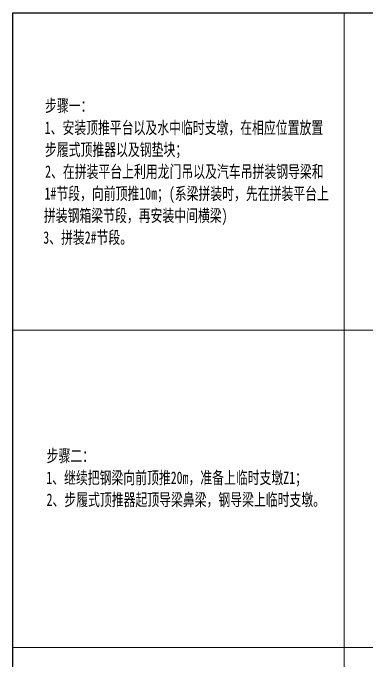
# Model space of a CAD drawing. Extents: x 1767995 to 4174245, y 542814 to 862564.
# Drawn here: x 1767995 to 1856895, y 699492 to 862564 of the extents above; entities that cross this region are included whole.
import ezdxf

# ---------------------------------------------------------------- set-up
doc = ezdxf.new("R2010")
doc.units = 0
doc.header["$LTSCALE"] = 3500
doc.layers.get('Defpoints').update_dxf_attribs({"color": 8})
doc.layers.add('5文本', color=7, linetype='Continuous', lineweight=15)
doc.styles.get("Standard").update_dxf_attribs({"font": '仿宋_GB2312.TTF', "width": 0.7})

msp = doc.modelspace()

# ---------------------------------------------------------------- linework, layer by layer
at = {"layer": '5文本'}
for p, q in [((1851384.7, 862564.2, -0.3), (1851384.7, 542814.2, -0.3)), ((1767995, 782626.7, -0.3), (2249245, 782626.7, -0.3)), ((1767995, 702689.2, -0.3), (2249245, 702689.2, -0.3))]:
    msp.add_line(p, q, dxfattribs=at)
at = {"layer": 'Defpoints', "elevation": -0.3}
msp.add_lwpolyline([(1767995, 862564.2), (2249245, 862564.2), (2249245, 542814.2), (1767995, 542814.2)], close=True, dxfattribs=at)

# ---------------------------------------------------------------- texts
at = {"layer": '5文本', "width": 0.7}
for s, p in [('步骤一：', (1776078.8, 837630, -0.3)), ('1、安装顶推平台以及水中临时支墩，在相应位置放置', (1775988, 832094.8, -0.3)), ('步履式顶推器以及钢垫块；', (1776056.1, 826559.7, -0.3)), ('2、在拼装平台上利用龙门吊以及汽车吊拼装钢导梁和', (1776101.5, 821024.6, -0.3)), ('1#节段，向前顶推10m；(系梁拼装时，先在拼装平台上', (1775942.6, 815489.4, -0.3)), ('拼装钢箱梁节段，再安装中间横梁)', (1775783.7, 809954.3, -0.3)), ('3、拼装2#节段。', (1775624.7, 804419.1, -0.3)), ('步骤二：', (1776483.4, 749398.5, -0.3)), ('1、继续把钢梁向前顶推20m，准备上临时支墩Z1；', (1776392.6, 743879.6, -0.3)), ('2、步履式顶推器起顶导梁鼻梁，钢导梁上临时支墩。', (1776460.7, 738344.5, -0.3))]:
    msp.add_text(s, height=3125, dxfattribs=at).set_placement(p)

doc.saveas('drawing.dxf')
